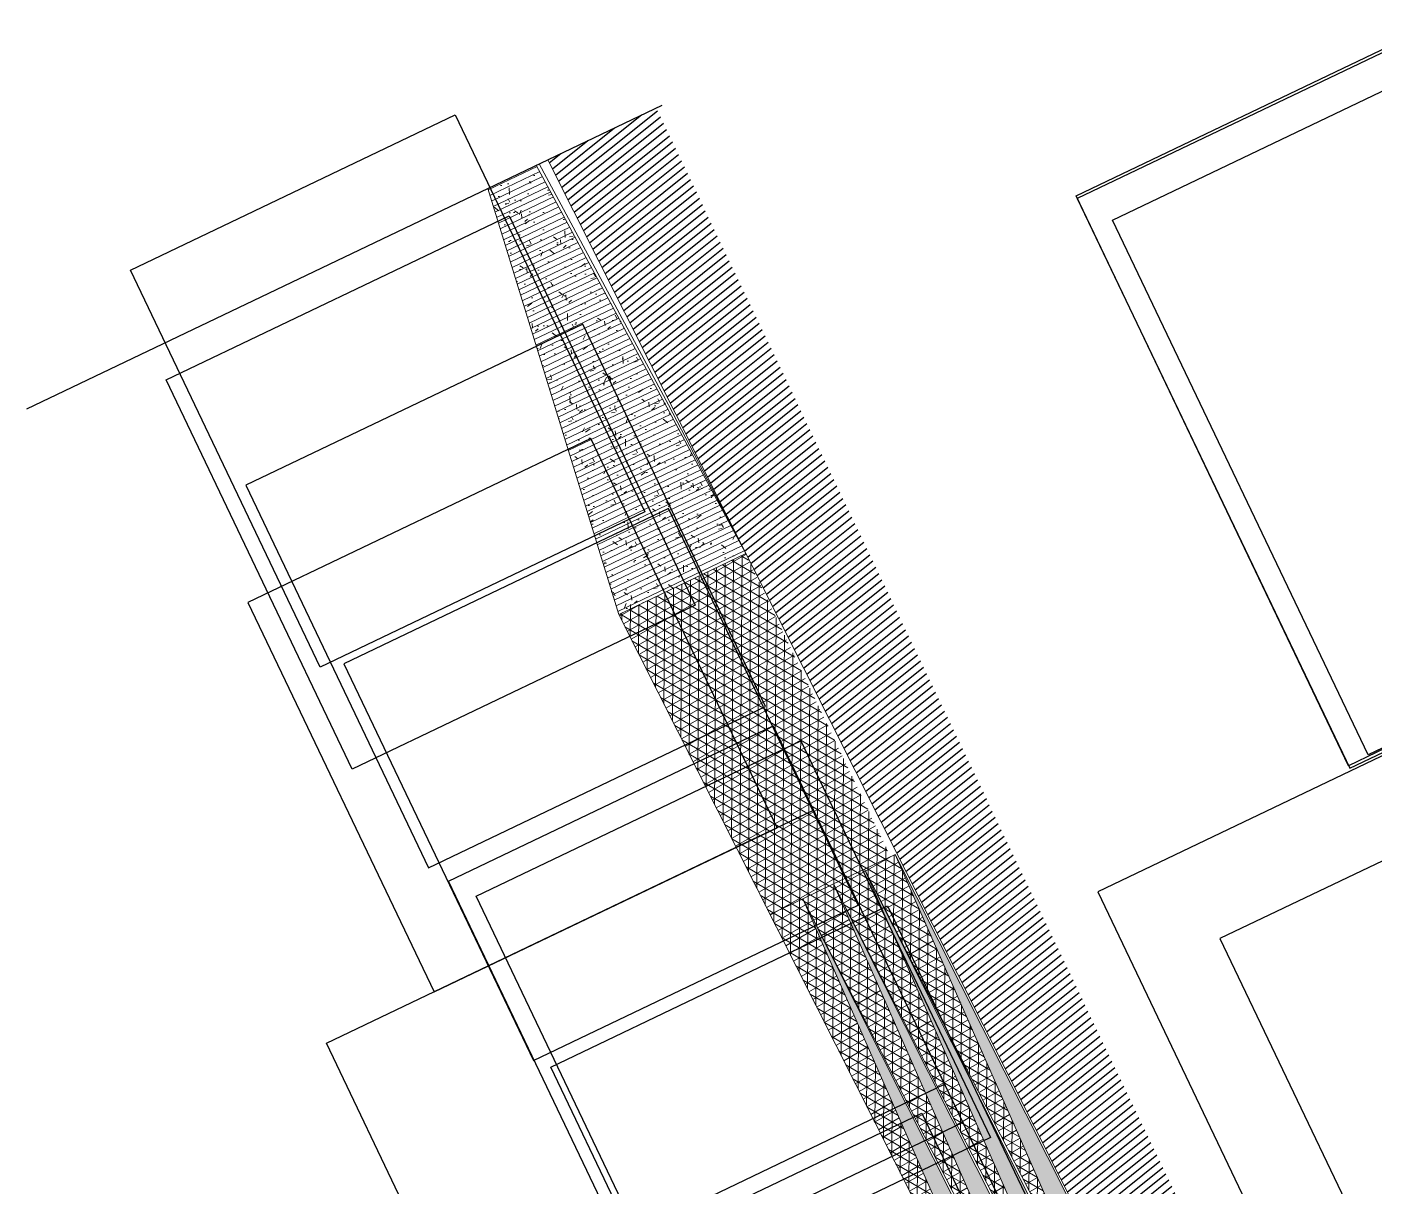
# Model space of a CAD drawing. Header units: metres. Extents: x 679304 to 680626, y 2747329 to 2750056.
# Drawn here: x 679470.17 to 679507.6, y 2747471.44 to 2747503.63 of the extents above; entities that cross this region are included whole.
import ezdxf

# ---------------------------------------------------------------- set-up
doc = ezdxf.new("R2010")
doc.units = ezdxf.units.M
doc.header["$XCLIPFRAME"] = 0
doc.layers.add('00_Aux', color=5, linetype='Continuous', plot=False)
doc.layers.add('02-L-Perfils', color=8, linetype='Continuous')
for name, color, linetype, lineweight in [('02-L-projecció', 6, 'Continuous', 5), ('02-L-seccionat', 4, 'Continuous', 5), ('03-TR-Paviment_04_Dry Meadow_', 54, 'Continuous', 5)]:
    doc.layers.add(name, color=color, linetype=linetype, lineweight=lineweight)
for name, color, linetype, lineweight, true_color in [('02-L-projecció 2', 251, 'Continuous', 5, 0x636363), ('03-TR-Paviment_04_Dry Meadow_2', 53, 'Continuous', 5, 0xe2c75d), ('03-TR-Paviment_06_Concrete Slab in situ', 254, 'Continuous', 9, 0xeee7dd), ('03-TR-Paviment_07_Precast irregular Concrete Blocks', 9, 'Continuous', 5, 0xd9a6ac)]:
    doc.layers.add(name, color=color, linetype=linetype, lineweight=lineweight, true_color=true_color)
for name, color, linetype, true_color in [('SL_TREE_ACACIA_PYCNANTHA', 52, 'Continuous', 0xe0e000), ('SL_TREE_BOMBAX_CEIBA', 24, 'Continuous', 0x8f2400), ('SL_TREE_PARKINSONIA_ACUELATA', 2, 'Continuous', 0xffff00), ('SL_TREE_PROSOPIS_CINERARIA', 66, 'Continuous', 0x5f7f00)]:
    doc.layers.add(name, color=color, linetype=linetype, true_color=true_color)
picture_1 = doc.add_image_def('image2.png', size_in_pixel=(716, 586))
picture_2 = doc.add_image_def('image3.png', size_in_pixel=(1135, 973))
picture_3 = doc.add_image_def('image1.png', size_in_pixel=(900, 793))
picture_4 = doc.add_image_def('image4.png', size_in_pixel=(1280, 794))

# ---------------------------------------------------------------- blocks, each defined once
blk = doc.blocks.new('View WaterFalls')
at = {"layer": '02-L-Perfils'}
h = blk.add_hatch(dxfattribs=at)
h.set_pattern_fill('ANSI31', color=256, scale=1.499999999999999, angle=-63.79977237260678)
h.set_pattern_definition([(103.0980872746869, (-214.3782868743874, -11.06365191051736), (-0.1826219124594841, -0.042491023636064), [])])
h.paths.add_polyline_path([(85.25782750966027, -10.38502138759941), (7.729999462608247, -11.95838320627808), (7.432912701275199, -11.95838182955049), (-1.790408056695014, -11.98089294624515), (-1.79040805529803, -13.72288236394524), (85.25782751012594, -13.7228823620826)])
at = {"layer": '03-TR-Paviment_04_Dry Meadow_', "linetype": 'Continuous'}
h = blk.add_hatch(dxfattribs=at)
h.set_pattern_fill('ANSI31', color=256, scale=0.0502, angle=45)
h.set_pattern_definition([(90, (4.656613e-10, 0), (-0.159385, 0), [])])
h.paths.add_polyline_path([(85.25782751012594, -8.535247610416263), (73.01319856429473, -6.714208662044256), (73.01319856382906, -10.62121963547542), (73.26379740284756, -10.62121963547542), (85.2578275105916, -10.03270730935037)])
at = {"layer": '03-TR-Paviment_04_Dry Meadow_2', "ltscale": 2, "transparency": 33554687}
h = blk.add_hatch(dxfattribs=at)
h.set_pattern_fill('AR-CONC', color=256, scale=0.0067, angle=290)
h.set_pattern_definition([(340, (4.656613e-10, 0), (0.3171310031097606, -1.183548818555638), [0.127635, -1.403984999999999]), (285, (4.656613e-10, 0), (1.122121008750501, 0.6597039266631874), [0.102108, -1.123191913938999]), (30.45144470000007, (0.026427494827658, -0.0986287528648973), (1.439251961726375, -0.5238449067124394), [0.10847305896, -1.19320463882]), (336.1842, (0.3198337806388736, 0.1164099760353565), (0.3564911015664235, -1.803038992589059), [0.1914524999999999, -2.105977499999999]), (26.63555760999998, (0.3495414988137782, -0.0338430842384696), (2.101800046171184, -0.9276967019094176), [0.162709655038, -1.789808574671999]), (281.1841511700001, (0.3198337806388736, 0.1164099760353565), (2.10180004612532, -0.9276967020221801), [0.153161779369, -1.684780203863999]), (311.0000000000001, (0.2980803232640028, -0.0726094080600888), (-0.2964259309923298, -1.18889947222557), [0.1276349999999999, -1.403984999999999]), (256, (0.2980803232640028, -0.0726094080600888), (1.301257995013116, 0.0329712667136951), [0.102108, -1.123187999999999]), (1.451445000000041, (0.2733781626448035, -0.1716843643225729), (1.004832069231487, -1.155928201204946), [0.10847305896, -1.193202581919999]), (327.5000000000001, (4.656613e-10, 0), (0.5394311410589347, 0.1743151651689518), [0, -1.1095736, 0, -1.140206, 0, -1.1274425]), (297.5, (4.656613e-10, 0), (0.7838505369245482, -0.1911253338182064), [0, -0.6500876, 0, -1.084046599999999, 0, -0.4297045000000001]), (257.5, (-0.1297971229068935, 0.3566146651282906), (0.2746427574532051, -0.8667979447037826), [0, -0.42545, 0, -1.327403999999999, 0, -1.761362999999999]), (247.5, (-0.1880021109245717, 0.5165315554477276), (0.4995268739605756, -0.8743468279788608), [0, -0.553085, 0, -0.8815323999999998, 0, -1.250822999999999])])
h.paths.add_polyline_path([(85.25782751012594, -8.535247610416263), (73.01319856429473, -6.714208662044256), (73.01319856382906, -10.62121963547542), (73.26379740284756, -10.62121963547542), (85.2578275105916, -10.03270730935037)])
at = {"layer": '03-TR-Paviment_06_Concrete Slab in situ', "linetype": 'Continuous'}
h = blk.add_hatch(color=256, dxfattribs=at)
h.dxf.hatch_style = 1
h.paths.add_polyline_path([(47.55586495203897, -9.311219634488223), (47.55586495157331, -10.15121963480487), (63.68493084516376, -9.8212196349632)])
h.paths.add_polyline_path([(47.55586496740579, -8.361219634534791), (47.55586496694014, -9.20121963461861), (63.68493086006492, -8.871219634544104)])
h.paths.add_polyline_path([(63.68493087776005, -7.921219634357839), (47.5558649841696, -7.411219633650034), (47.5558649841696, -8.251219633966684)])
h.paths.add_polyline_path([(47.55586495064199, -10.62121963500976), (34.82420291239396, -10.62121963524259), (22.28158365888521, -11.65121963527053), (47.55586495110764, -11.10121963499114)])
h.paths.add_polyline_path([(47.55586495017633, -10.26121963514015), (35.92015993455425, -10.53121963515877), (34.82420291239396, -10.62121963524259), (47.55586495064199, -10.62121963500976)])
h.paths.add_polyline_path([(63.6849308446981, -10.77121963491663), (58.9410879467614, -10.62121963524259), (47.55586495064199, -10.62121963500976), (47.55586495110764, -11.10121963499114)])
h.paths.add_polyline_path([(47.55586495017633, -10.26121963514015), (47.55586495064199, -10.62121963500976), (58.9410879467614, -10.62121963524259)])
h.paths.add_polyline_path([(47.55586495157331, -10.15121963480487), (47.55586495203897, -9.311219634488223), (35.92015993408859, -9.581219634972513), (24.59527070308104, -10.51121963490732), (31.01269900985062, -10.51121963514015)])
h.paths.add_polyline_path([(47.55586496740579, -8.361219634767622), (35.92015994945541, -8.631219634786248), (24.59527071984485, -9.561219634488223), (31.01269901543856, -9.561219634721056), (47.55586496694014, -9.20121963461861)])
h.paths.add_polyline_path([(47.5558649841696, -7.411219633650034), (35.92015996575355, -7.681219634134322), (24.59527073940262, -8.61121963430196), (31.01269903732464, -8.611219634534791), (47.5558649841696, -8.251219633966684)])
at = {"layer": '03-TR-Paviment_07_Precast irregular Concrete Blocks', "linetype": 'Continuous'}
h = blk.add_hatch(dxfattribs=at)
h.set_pattern_fill('NET3', color=256, scale=0.075, angle=94)
h.set_pattern_definition([(93.99999999999999, (4.656613e-10, 0), (-0.2375449394681206, -0.0166107603103199), []), (154, (4.656613e-10, 0), (-0.104387129329149, -0.2140253322749891), []), (214, (4.656613e-10, 0), (0.1331578101389715, -0.1974145719646693), [])])
h.paths.add_polyline_path([(63.68493086006492, -9.821219634730369), (47.55586495250463, -10.26121963514015), (58.9410879467614, -10.62121963524259), (63.68493084749207, -10.62121963524259)])
h.paths.add_polyline_path([(63.68493084749207, -10.62121963524259), (58.9410879467614, -10.62121963524259), (63.6849308446981, -10.77121963491663)])
h.paths.add_polyline_path([(73.01319856429473, -6.714208662044256), (63.68493089359254, -6.910590849816799), (63.6849308940582, -7.921219634823501), (63.68493087636307, -8.871219633612782), (63.68493086006492, -9.821219634730369), (63.68493084749207, -10.62121963524259), (73.01319856382906, -10.62121963547542)])
h.paths.add_polyline_path([(63.68493087636307, -8.871219633845612), (47.55586496787145, -9.311219634953886), (63.68493086053058, -9.821219635661691)])
h.paths.add_polyline_path([(63.6849308940582, -7.921219633892178), (47.55586495948955, -8.36121963430196), (63.68493086053058, -8.871219634544104), (63.68493087636307, -8.871219633845612)])
h.paths.add_polyline_path([(63.68493089359254, -6.910590849816799), (28.02962885657326, -7.661219634115695), (36.22015996649861, -7.661219634115695), (35.2393123684451, -7.671219633892178), (35.92015996575355, -7.681219634134322), (47.55586498882621, -7.411219633650034), (63.68493087776005, -7.921219634357839), (63.6849308940582, -7.921219633892178)])
at = {"layer": '00_Aux'}
blk.add_lwpolyline([(85.25782751105726, 5.652372549753636), (85.25782751012594, -13.90386606939137)], dxfattribs=at)
at = {"layer": '02-L-projecció'}
for points in [[(47.55586495250463, -10.26121963514015), (63.6849308446981, -10.77121963491663)], [(63.6849308446981, -10.77121963491663), (47.55586495110764, -11.10121963499114)]]:
    blk.add_lwpolyline(points, dxfattribs=at)
at = {"layer": '02-L-projecció 2', "color": 252, "true_color": 0x939598}
for points in [[(73.01319856429473, -6.714208662044256), (28.02962885657326, -7.661219634115695)], [(73.0131985633634, -10.63351579476148), (73.01319856429473, -6.714208662044256)], [(73.01319856429473, -6.714208662044256), (85.25782751105726, -8.535247610649092)], [(63.6849308940582, -7.921219634823501), (63.68493089359254, -6.910590849816799)], [(47.55586498463526, -7.411219633650034), (63.68493087776005, -7.921219634357839)], [(63.68493087776005, -7.921219634357839), (47.5558649841696, -8.251219633966684)], [(47.55586498370393, -8.361219633603469), (63.68493087776005, -7.921219634357839)], [(63.68493087636307, -8.871219633612782), (63.68493089219555, -7.921219633892178)], [(47.55586496926844, -8.361219634767622), (63.68493086006492, -8.871219634544104)], [(63.68493086006492, -8.871219634544104), (47.55586496694014, -9.20121963461861)], [(47.55586496880278, -9.311219634953886), (63.68493086053058, -8.871219634311274)], [(63.68493086006492, -9.821219634730369), (63.68493087636307, -8.871219633612782)], [(73.01319856429473, -10.63351579476148), (85.25782751105726, -10.03270730911754)], [(73.01319856382906, -10.63351579476148), (77.67146499548107, -10.47121963510289)], [(77.67146499548107, -10.47121963510289), (85.25782751012594, -10.12000436196103)]]:
    blk.add_lwpolyline(points, dxfattribs=at)
at = {"layer": '02-L-projecció 2'}
for points in [[(47.55586495203897, -9.311219634022564), (63.68493084516376, -9.8212196349632)], [(63.68493084516376, -9.8212196349632), (47.55586495157331, -10.15121963480487)], [(47.55586495250463, -10.26121963514015), (63.68493084516376, -9.8212196349632)], [(63.6849308446981, -10.77121963491663), (63.68493086006492, -9.821219634730369)]]:
    blk.add_lwpolyline(points, dxfattribs=at)
at = {"layer": '02-L-seccionat'}
blk.add_lwpolyline([(7.729999463073909, -11.95838320627808), (85.25782750966027, -10.38502138759941)], dxfattribs=at)
blk = doc.blocks.new('PARKINSONIA_ACUELATA fade')
image = blk.add_image(picture_4, insert=(-9.595823952479645, 0), size_in_units=(17.54053572195456, 10.880613565024937), dxfattribs=dict(fade=50))
image.dxf.flags = 15
blk = doc.blocks.new('PARKINSONIA_ACUELATA_')
image = blk.add_image(picture_4, insert=(-9.544359568271556, 0), size_in_units=(17.54053572195456, 10.880613565024937))
image.dxf.flags = 15

msp = doc.modelspace()

# ---------------------------------------------------------------- block references
at = {"rotation": 115.5575828884027}
msp.add_blockref('View WaterFalls', (679512.054733716, 2747418.546833849), dxfattribs=at)
at = {"layer": 'SL_TREE_PARKINSONIA_ACUELATA', "rotation": 115.5482287746755}
msp.add_blockref('PARKINSONIA_ACUELATA fade', (679512.5641492264, 2747496.46219676), dxfattribs=at)
at = {"layer": 'SL_TREE_PARKINSONIA_ACUELATA', "xscale": -1, "rotation": 115.5669370035269}
msp.add_blockref('PARKINSONIA_ACUELATA fade', (679513.3105250727, 2747494.902017909), dxfattribs=at)
at = {"layer": 'SL_TREE_PARKINSONIA_ACUELATA', "xscale": 0.9385848894483277, "yscale": 0.9385848894483277, "zscale": 0.9385848894483277, "rotation": 115.5482287746755}
msp.add_blockref('PARKINSONIA_ACUELATA_', (679512.7853531142, 2747495.900641448), dxfattribs=at)

# ---------------------------------------------------------------- pictures from other files: only their frames are drawn
at = {"layer": 'SL_TREE_ACACIA_PYCNANTHA'}
image = msp.add_image(picture_3, insert=(679488.7401298137, 2747487.570805477), size_in_units=(11.987881312550517, 10.56265542316951), rotation=115.5575828823932, dxfattribs=dict(at, fade=71))
image.set_boundary_path([(-0.5, -0.5), (899.5, 792.4999999999999)])
image.dxf.clipping = 0
image.dxf.flags = 15
image = msp.add_image(picture_3, insert=(679485.6127200593, 2747495.375003047), size_in_units=(11.772496541018885, 10.37287750780886), rotation=-64.44241710746695, dxfattribs=dict(at, fade=30))
image.dxf.v_pixel = (-0.0118006479835315, -0.005643185294268)
image.set_boundary_path([(-0.5, -0.5), (899.5, 792.4999999999999)])
image.dxf.clipping = 0
image.dxf.flags = 15
image = msp.add_image(picture_3, insert=(679485.8400412308, 2747492.201405298), size_in_units=(11.987881312550437, 10.56265542316944), rotation=-64.44241712544054, dxfattribs=dict(at, fade=71))
image.dxf.v_pixel = (-0.0120165478041195, -0.0057464306956749)
image.set_boundary_path([(-0.5, -0.5), (899.5, 792.4999999999999)])
image.dxf.clipping = 0
image.dxf.flags = 15
image = msp.add_image(picture_3, insert=(679499.1614370923, 2747468.596095781), size_in_units=(11.77249654101893, 10.372877507808901), rotation=115.5575828894906, dxfattribs=dict(at, fade=30))
image.set_boundary_path([(-0.5, -0.5), (899.5, 792.4999999999999)])
image.dxf.clipping = 0
image.dxf.flags = 15
image = msp.add_image(picture_3, insert=(679500.7473796468, 2747463.642906802), size_in_units=(11.77249654101896, 10.372877507808928), rotation=115.55758288974984, dxfattribs=dict(at, fade=60))
image.set_boundary_path([(-0.5, -0.5), (899.5, 792.4999999999999)])
image.dxf.clipping = 0
image.dxf.flags = 15
at = {"layer": 'SL_TREE_BOMBAX_CEIBA'}
image = msp.add_image(picture_2, insert=(679515.7266800473, 2747487.171994253), size_in_units=(20.439197604307214, 17.5218848184942), rotation=-64.4424171108988, dxfattribs=dict(at, fade=53))
image.dxf.v_pixel = (-0.0162460495784815, -0.0077690198186634)
image.set_boundary_path([(-0.5, -0.5), (1134.5, 972.4999999999999)])
image.dxf.clipping = 0
image.dxf.flags = 15
image = msp.add_image(picture_2, insert=(679516.8661441064, 2747484.789223964), size_in_units=(17.52200717640296, 15.021068707171876), rotation=-64.44241711089859, dxfattribs=dict(at, fade=53))
image.dxf.v_pixel = (-0.0139273274231843, -0.006660184203491)
image.set_boundary_path([(-0.5, -0.5), (1134.5, 972.4999999999999)])
image.dxf.clipping = 0
image.dxf.flags = 15
image = msp.add_image(picture_2, insert=(679499.5764161445, 2747466.091546599), size_in_units=(17.497430633949943, 15.000000006020525), rotation=115.55758288974961, dxfattribs=dict(at, fade=60))
image.set_boundary_path([(-0.5, -0.5), (1134.5, 972.4999999999999)])
image.dxf.clipping = 0
image.dxf.flags = 15
at = {"layer": 'SL_TREE_PROSOPIS_CINERARIA'}
image = msp.add_image(picture_1, insert=(679487.3392937301, 2747490.162793131), size_in_units=(12.218430033819153, 9.999999999745842), rotation=115.55758288949053, dxfattribs=dict(at, fade=69))
image.dxf.flags = 15
image = msp.add_image(picture_1, insert=(679487.9972372671, 2747490.257496524), size_in_units=(12.21843003381918, 9.999999999745866), rotation=-64.44241710913326, dxfattribs=dict(at, fade=30))
image.dxf.v_pixel = (-0.0153950880574826, -0.0073620816962507)
image.dxf.flags = 15
image = msp.add_image(picture_1, insert=(679496.1766453122, 2747473.200917767), size_in_units=(12.218430033819173, 9.99999999974586), rotation=115.55758288974988, dxfattribs=dict(at, fade=60))
image.dxf.flags = 15
image = msp.add_image(picture_1, insert=(679496.9462469493, 2747472.784705211), size_in_units=(12.218430033819153, 9.999999999745842), rotation=115.55758288949053, dxfattribs=dict(at, fade=30))
image.dxf.flags = 15
image = msp.add_image(picture_1, insert=(679500.3021557807, 2747462.437979621), size_in_units=(12.218430033819173, 9.99999999974586), rotation=115.55758288974988, dxfattribs=dict(at, fade=90))
image.dxf.flags = 15

doc.saveas('drawing.dxf')
